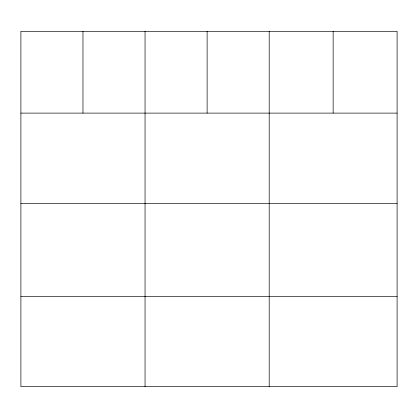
<?xml version="1.0" encoding="UTF-8"?>
<svg xmlns="http://www.w3.org/2000/svg" width="418" height="418" viewBox="0 0 418 418"><rect width="100%" height="100%" fill="white"/><g stroke="black" fill="none" stroke-linecap="round" stroke-linejoin="round"><path stroke-width="0.63" d="M397.1 113.111L397.1 386.671L20.9 386.671L20.9 31.329L397.1 31.329L397.1 113.111L20.9 113.111M20.9 203.388L397.1 203.388M20.9 296.399L397.1 296.399M333.146 31.329L333.146 113.111M269.192 31.329L269.192 386.671M207.119 31.329L207.119 113.111M145.046 31.329L145.046 386.671M82.973 31.329L82.973 113.111"/></g></svg>
